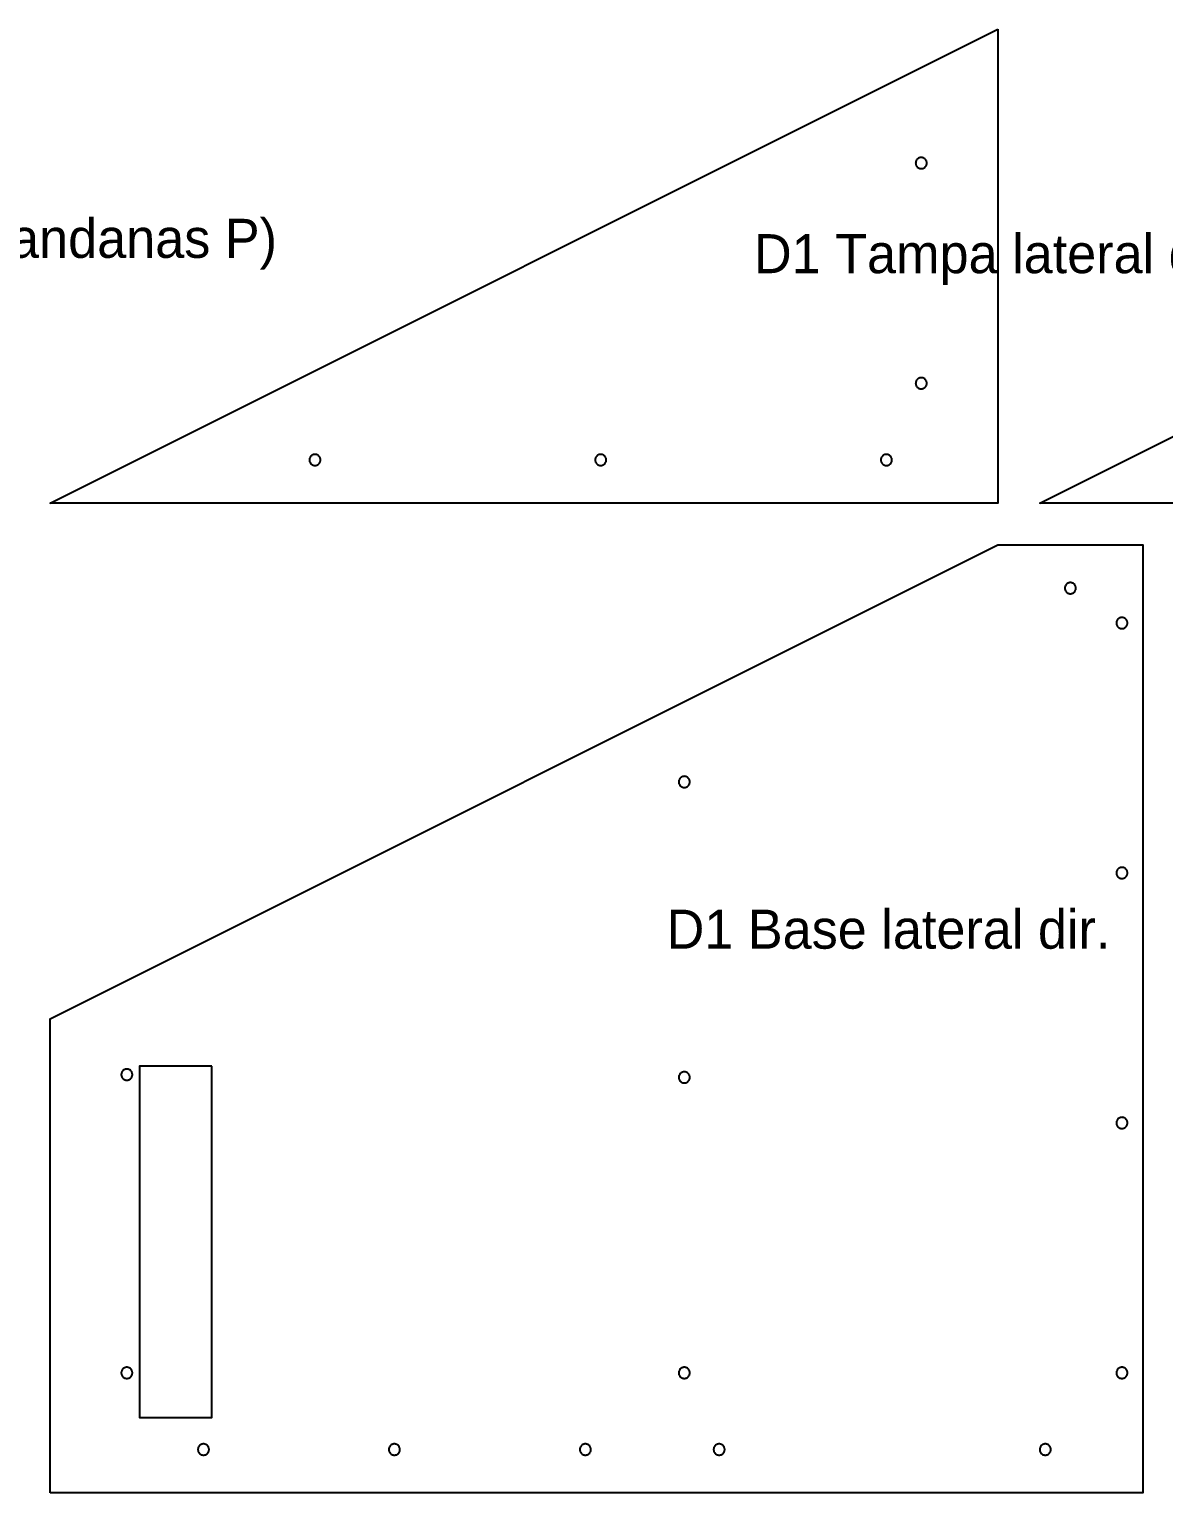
# Model space of a CAD drawing. Header units: millimetres. Extents: x 0 to 2789, y 0 to 1840.
# Drawn here: x 1126 to 1532, y 422 to 947 of the extents above; entities that cross this region are included whole.
import ezdxf

# ---------------------------------------------------------------- set-up
doc = ezdxf.new("R2010")
doc.units = ezdxf.units.MM
for name, color, linetype in [('CORTE_EXTERNO', 1, 'Continuous'), ('CORTE_INTERNO', 5, 'Continuous'), ('ETIQUETAS_NAO_CORTAR', 8, 'Continuous')]:
    doc.layers.add(name, color=color, linetype=linetype)

msp = doc.modelspace()

# ---------------------------------------------------------------- linework, layer by layer
at = {"layer": 'CORTE_EXTERNO'}
for points in [[(1473, 947), (1473, 777), (1133, 777), (1473, 947)], [(1828, 947), (1828, 777), (1488, 777), (1828, 947)], [(1133, 422), (1133, 592), (1473, 762), (1525, 762), (1525, 422), (1133, 422)]]:
    msp.add_lwpolyline(points, close=True, dxfattribs=at)
at = {"layer": 'CORTE_INTERNO'}
for points in [[(1444.73, 900.85), (1444.56, 900.76), (1444.39, 900.66), (1444.23, 900.55), (1444.09, 900.41), (1443.95, 900.27), (1443.84, 900.11), (1443.74, 899.94), (1443.65, 899.77), (1443.59, 899.58), (1443.54, 899.39), (1443.51, 899.2), (1443.5, 899), (1443.51, 898.8), (1443.54, 898.61), (1443.59, 898.42), (1443.65, 898.23), (1443.74, 898.06), (1443.84, 897.89), (1443.95, 897.73), (1444.09, 897.59), (1444.23, 897.45), (1444.39, 897.34), (1444.56, 897.24), (1444.73, 897.15), (1444.92, 897.09), (1445.11, 897.04), (1445.3, 897.01), (1445.5, 897), (1445.7, 897.01), (1445.89, 897.04), (1446.08, 897.09), (1446.27, 897.15), (1446.44, 897.24), (1446.61, 897.34), (1446.77, 897.45), (1446.91, 897.59), (1447.05, 897.73), (1447.16, 897.89), (1447.26, 898.06), (1447.35, 898.23), (1447.41, 898.42), (1447.46, 898.61), (1447.49, 898.8), (1447.5, 899), (1447.49, 899.2), (1447.46, 899.39), (1447.41, 899.58), (1447.35, 899.77), (1447.26, 899.94), (1447.16, 900.11), (1447.05, 900.27), (1446.91, 900.41), (1446.77, 900.55), (1446.61, 900.66), (1446.44, 900.76), (1446.27, 900.85), (1446.08, 900.91), (1445.89, 900.96), (1445.7, 900.99), (1445.5, 901), (1445.3, 900.99), (1445.11, 900.96), (1444.92, 900.91), (1444.73, 900.85)], [(1444.56, 821.76), (1444.39, 821.66), (1444.23, 821.55), (1444.09, 821.41), (1443.95, 821.27), (1443.84, 821.11), (1443.74, 820.94), (1443.65, 820.77), (1443.59, 820.58), (1443.54, 820.39), (1443.51, 820.2), (1443.5, 820), (1443.51, 819.8), (1443.54, 819.61), (1443.59, 819.42), (1443.65, 819.23), (1443.74, 819.06), (1443.84, 818.89), (1443.95, 818.73), (1444.09, 818.59), (1444.23, 818.45), (1444.39, 818.34), (1444.56, 818.24), (1444.73, 818.15), (1444.92, 818.09), (1445.11, 818.04), (1445.3, 818.01), (1445.5, 818), (1445.7, 818.01), (1445.89, 818.04), (1446.08, 818.09), (1446.27, 818.15), (1446.44, 818.24), (1446.61, 818.34), (1446.77, 818.45), (1446.91, 818.59), (1447.05, 818.73), (1447.16, 818.89), (1447.26, 819.06), (1447.35, 819.23), (1447.41, 819.42), (1447.46, 819.61), (1447.49, 819.8), (1447.5, 820), (1447.49, 820.2), (1447.46, 820.39), (1447.41, 820.58), (1447.35, 820.77), (1447.26, 820.94), (1447.16, 821.11), (1447.05, 821.27), (1446.91, 821.41), (1446.77, 821.55), (1446.61, 821.66), (1446.44, 821.76), (1446.27, 821.85), (1446.08, 821.91), (1445.89, 821.96), (1445.7, 821.99), (1445.5, 822), (1445.3, 821.99), (1445.11, 821.96), (1444.92, 821.91), (1444.73, 821.85), (1444.56, 821.76)], [(1227.8, 794.49), (1227.61, 794.46), (1227.42, 794.41), (1227.23, 794.35), (1227.06, 794.26), (1226.89, 794.16), (1226.73, 794.05), (1226.59, 793.91), (1226.45, 793.77), (1226.34, 793.61), (1226.24, 793.44), (1226.15, 793.27), (1226.09, 793.08), (1226.04, 792.89), (1226.01, 792.7), (1226, 792.5), (1226.01, 792.3), (1226.04, 792.11), (1226.09, 791.92), (1226.15, 791.73), (1226.24, 791.56), (1226.34, 791.39), (1226.45, 791.23), (1226.59, 791.09), (1226.73, 790.95), (1226.89, 790.84), (1227.06, 790.74), (1227.23, 790.65), (1227.42, 790.59), (1227.61, 790.54), (1227.8, 790.51), (1228, 790.5), (1228.2, 790.51), (1228.39, 790.54), (1228.58, 790.59), (1228.77, 790.65), (1228.94, 790.74), (1229.11, 790.84), (1229.27, 790.95), (1229.41, 791.09), (1229.55, 791.23), (1229.66, 791.39), (1229.76, 791.56), (1229.85, 791.73), (1229.91, 791.92), (1229.96, 792.11), (1229.99, 792.3), (1230, 792.5), (1229.99, 792.7), (1229.96, 792.89), (1229.91, 793.08), (1229.85, 793.27), (1229.76, 793.44), (1229.66, 793.61), (1229.55, 793.77), (1229.41, 793.91), (1229.27, 794.05), (1229.11, 794.16), (1228.94, 794.26), (1228.77, 794.35), (1228.58, 794.41), (1228.39, 794.46), (1228.2, 794.49), (1228, 794.5), (1227.8, 794.49)], [(1330.11, 794.46), (1329.92, 794.41), (1329.73, 794.35), (1329.56, 794.26), (1329.39, 794.16), (1329.23, 794.05), (1329.09, 793.91), (1328.95, 793.77), (1328.84, 793.61), (1328.74, 793.44), (1328.65, 793.27), (1328.59, 793.08), (1328.54, 792.89), (1328.51, 792.7), (1328.5, 792.5), (1328.51, 792.3), (1328.54, 792.11), (1328.59, 791.92), (1328.65, 791.73), (1328.74, 791.56), (1328.84, 791.39), (1328.95, 791.23), (1329.09, 791.09), (1329.23, 790.95), (1329.39, 790.84), (1329.56, 790.74), (1329.73, 790.65), (1329.92, 790.59), (1330.11, 790.54), (1330.3, 790.51), (1330.5, 790.5), (1330.7, 790.51), (1330.89, 790.54), (1331.08, 790.59), (1331.27, 790.65), (1331.44, 790.74), (1331.61, 790.84), (1331.77, 790.95), (1331.91, 791.09), (1332.05, 791.23), (1332.16, 791.39), (1332.26, 791.56), (1332.35, 791.73), (1332.41, 791.92), (1332.46, 792.11), (1332.49, 792.3), (1332.5, 792.5), (1332.49, 792.7), (1332.46, 792.89), (1332.41, 793.08), (1332.35, 793.27), (1332.26, 793.44), (1332.16, 793.61), (1332.05, 793.77), (1331.91, 793.91), (1331.77, 794.05), (1331.61, 794.16), (1331.44, 794.26), (1331.27, 794.35), (1331.08, 794.41), (1330.89, 794.46), (1330.7, 794.49), (1330.5, 794.5), (1330.3, 794.49), (1330.11, 794.46)], [(1432.42, 794.41), (1432.23, 794.35), (1432.06, 794.26), (1431.89, 794.16), (1431.73, 794.05), (1431.59, 793.91), (1431.45, 793.77), (1431.34, 793.61), (1431.24, 793.44), (1431.15, 793.27), (1431.09, 793.08), (1431.04, 792.89), (1431.01, 792.7), (1431, 792.5), (1431.01, 792.3), (1431.04, 792.11), (1431.09, 791.92), (1431.15, 791.73), (1431.24, 791.56), (1431.34, 791.39), (1431.45, 791.23), (1431.59, 791.09), (1431.73, 790.95), (1431.89, 790.84), (1432.06, 790.74), (1432.23, 790.65), (1432.42, 790.59), (1432.61, 790.54), (1432.8, 790.51), (1433, 790.5), (1433.2, 790.51), (1433.39, 790.54), (1433.58, 790.59), (1433.77, 790.65), (1433.94, 790.74), (1434.11, 790.84), (1434.27, 790.95), (1434.41, 791.09), (1434.55, 791.23), (1434.66, 791.39), (1434.76, 791.56), (1434.85, 791.73), (1434.91, 791.92), (1434.96, 792.11), (1434.99, 792.3), (1435, 792.5), (1434.99, 792.7), (1434.96, 792.89), (1434.91, 793.08), (1434.85, 793.27), (1434.76, 793.44), (1434.66, 793.61), (1434.55, 793.77), (1434.41, 793.91), (1434.27, 794.05), (1434.11, 794.16), (1433.94, 794.26), (1433.77, 794.35), (1433.58, 794.41), (1433.39, 794.46), (1433.2, 794.49), (1433, 794.5), (1432.8, 794.49), (1432.61, 794.46), (1432.42, 794.41)], [(1497.89, 748.16), (1497.73, 748.05), (1497.59, 747.91), (1497.45, 747.77), (1497.34, 747.61), (1497.24, 747.44), (1497.15, 747.27), (1497.09, 747.08), (1497.04, 746.89), (1497.01, 746.7), (1497, 746.5), (1497.01, 746.3), (1497.04, 746.11), (1497.09, 745.92), (1497.15, 745.73), (1497.24, 745.56), (1497.34, 745.39), (1497.45, 745.23), (1497.59, 745.09), (1497.73, 744.95), (1497.89, 744.84), (1498.06, 744.74), (1498.23, 744.65), (1498.42, 744.59), (1498.61, 744.54), (1498.8, 744.51), (1499, 744.5), (1499.2, 744.51), (1499.39, 744.54), (1499.58, 744.59), (1499.77, 744.65), (1499.94, 744.74), (1500.11, 744.84), (1500.27, 744.95), (1500.41, 745.09), (1500.55, 745.23), (1500.66, 745.39), (1500.76, 745.56), (1500.85, 745.73), (1500.91, 745.92), (1500.96, 746.11), (1500.99, 746.3), (1501, 746.5), (1500.99, 746.7), (1500.96, 746.89), (1500.91, 747.08), (1500.85, 747.27), (1500.76, 747.44), (1500.66, 747.61), (1500.55, 747.77), (1500.41, 747.91), (1500.27, 748.05), (1500.11, 748.16), (1499.94, 748.26), (1499.77, 748.35), (1499.58, 748.41), (1499.39, 748.46), (1499.2, 748.49), (1499, 748.5), (1498.8, 748.49), (1498.61, 748.46), (1498.42, 748.41), (1498.23, 748.35), (1498.06, 748.26), (1497.89, 748.16)], [(1515.65, 734.77), (1515.59, 734.58), (1515.54, 734.39), (1515.51, 734.2), (1515.5, 734), (1515.51, 733.8), (1515.54, 733.61), (1515.59, 733.42), (1515.65, 733.23), (1515.74, 733.06), (1515.84, 732.89), (1515.95, 732.73), (1516.09, 732.59), (1516.23, 732.45), (1516.39, 732.34), (1516.56, 732.24), (1516.73, 732.15), (1516.92, 732.09), (1517.11, 732.04), (1517.3, 732.01), (1517.5, 732), (1517.7, 732.01), (1517.89, 732.04), (1518.08, 732.09), (1518.27, 732.15), (1518.44, 732.24), (1518.61, 732.34), (1518.77, 732.45), (1518.91, 732.59), (1519.05, 732.73), (1519.16, 732.89), (1519.26, 733.06), (1519.35, 733.23), (1519.41, 733.42), (1519.46, 733.61), (1519.49, 733.8), (1519.5, 734), (1519.49, 734.2), (1519.46, 734.39), (1519.41, 734.58), (1519.35, 734.77), (1519.26, 734.94), (1519.16, 735.11), (1519.05, 735.27), (1518.91, 735.41), (1518.77, 735.55), (1518.61, 735.66), (1518.44, 735.76), (1518.27, 735.85), (1518.08, 735.91), (1517.89, 735.96), (1517.7, 735.99), (1517.5, 736), (1517.3, 735.99), (1517.11, 735.96), (1516.92, 735.91), (1516.73, 735.85), (1516.56, 735.76), (1516.39, 735.66), (1516.23, 735.55), (1516.09, 735.41), (1515.95, 735.27), (1515.84, 735.11), (1515.74, 734.94), (1515.65, 734.77)], [(1360.3, 678.99), (1360.11, 678.96), (1359.92, 678.91), (1359.73, 678.85), (1359.56, 678.76), (1359.39, 678.66), (1359.23, 678.55), (1359.09, 678.41), (1358.95, 678.27), (1358.84, 678.11), (1358.74, 677.94), (1358.65, 677.77), (1358.59, 677.58), (1358.54, 677.39), (1358.51, 677.2), (1358.5, 677), (1358.51, 676.8), (1358.54, 676.61), (1358.59, 676.42), (1358.65, 676.23), (1358.74, 676.06), (1358.84, 675.89), (1358.95, 675.73), (1359.09, 675.59), (1359.23, 675.45), (1359.39, 675.34), (1359.56, 675.24), (1359.73, 675.15), (1359.92, 675.09), (1360.11, 675.04), (1360.3, 675.01), (1360.5, 675), (1360.7, 675.01), (1360.89, 675.04), (1361.08, 675.09), (1361.27, 675.15), (1361.44, 675.24), (1361.61, 675.34), (1361.77, 675.45), (1361.91, 675.59), (1362.05, 675.73), (1362.16, 675.89), (1362.26, 676.06), (1362.35, 676.23), (1362.41, 676.42), (1362.46, 676.61), (1362.49, 676.8), (1362.5, 677), (1362.49, 677.2), (1362.46, 677.39), (1362.41, 677.58), (1362.35, 677.77), (1362.26, 677.94), (1362.16, 678.11), (1362.05, 678.27), (1361.91, 678.41), (1361.77, 678.55), (1361.61, 678.66), (1361.44, 678.76), (1361.27, 678.85), (1361.08, 678.91), (1360.89, 678.96), (1360.7, 678.99), (1360.5, 679), (1360.3, 678.99)], [(1515.59, 644.91), (1515.54, 644.72), (1515.51, 644.53), (1515.5, 644.33), (1515.51, 644.14), (1515.54, 643.94), (1515.59, 643.75), (1515.65, 643.57), (1515.74, 643.39), (1515.84, 643.22), (1515.95, 643.06), (1516.09, 642.92), (1516.23, 642.79), (1516.39, 642.67), (1516.56, 642.57), (1516.73, 642.49), (1516.92, 642.42), (1517.11, 642.37), (1517.3, 642.34), (1517.5, 642.33), (1517.7, 642.34), (1517.89, 642.37), (1518.08, 642.42), (1518.27, 642.49), (1518.44, 642.57), (1518.61, 642.67), (1518.77, 642.79), (1518.91, 642.92), (1519.05, 643.06), (1519.16, 643.22), (1519.26, 643.39), (1519.35, 643.57), (1519.41, 643.75), (1519.46, 643.94), (1519.49, 644.14), (1519.5, 644.33), (1519.49, 644.53), (1519.46, 644.72), (1519.41, 644.91), (1519.35, 645.1), (1519.26, 645.28), (1519.16, 645.44), (1519.05, 645.6), (1518.91, 645.75), (1518.77, 645.88), (1518.61, 646), (1518.44, 646.1), (1518.27, 646.18), (1518.08, 646.25), (1517.89, 646.29), (1517.7, 646.32), (1517.5, 646.33), (1517.3, 646.32), (1517.11, 646.29), (1516.92, 646.25), (1516.73, 646.18), (1516.56, 646.1), (1516.39, 646), (1516.23, 645.88), (1516.09, 645.75), (1515.95, 645.6), (1515.84, 645.44), (1515.74, 645.28), (1515.65, 645.1), (1515.59, 644.91)], [(1159.73, 573.85), (1159.56, 573.76), (1159.39, 573.66), (1159.23, 573.55), (1159.09, 573.41), (1158.95, 573.27), (1158.84, 573.11), (1158.74, 572.94), (1158.65, 572.77), (1158.59, 572.58), (1158.54, 572.39), (1158.51, 572.2), (1158.5, 572), (1158.51, 571.8), (1158.54, 571.61), (1158.59, 571.42), (1158.65, 571.23), (1158.74, 571.06), (1158.84, 570.89), (1158.95, 570.73), (1159.09, 570.59), (1159.23, 570.45), (1159.39, 570.34), (1159.56, 570.24), (1159.73, 570.15), (1159.92, 570.09), (1160.11, 570.04), (1160.3, 570.01), (1160.5, 570), (1160.7, 570.01), (1160.89, 570.04), (1161.08, 570.09), (1161.27, 570.15), (1161.44, 570.24), (1161.61, 570.34), (1161.77, 570.45), (1161.91, 570.59), (1162.05, 570.73), (1162.16, 570.89), (1162.26, 571.06), (1162.35, 571.23), (1162.41, 571.42), (1162.46, 571.61), (1162.49, 571.8), (1162.5, 572), (1162.49, 572.2), (1162.46, 572.39), (1162.41, 572.58), (1162.35, 572.77), (1162.26, 572.94), (1162.16, 573.11), (1162.05, 573.27), (1161.91, 573.41), (1161.77, 573.55), (1161.61, 573.66), (1161.44, 573.76), (1161.27, 573.85), (1161.08, 573.91), (1160.89, 573.96), (1160.7, 573.99), (1160.5, 574), (1160.3, 573.99), (1160.11, 573.96), (1159.92, 573.91), (1159.73, 573.85)], [(1191, 575), (1165, 575), (1165, 449), (1191, 449), (1191, 575)], [(1360.11, 572.96), (1359.92, 572.91), (1359.73, 572.85), (1359.56, 572.76), (1359.39, 572.66), (1359.23, 572.55), (1359.09, 572.41), (1358.95, 572.27), (1358.84, 572.11), (1358.74, 571.94), (1358.65, 571.77), (1358.59, 571.58), (1358.54, 571.39), (1358.51, 571.2), (1358.5, 571), (1358.51, 570.8), (1358.54, 570.61), (1358.59, 570.42), (1358.65, 570.23), (1358.74, 570.06), (1358.84, 569.89), (1358.95, 569.73), (1359.09, 569.59), (1359.23, 569.45), (1359.39, 569.34), (1359.56, 569.24), (1359.73, 569.15), (1359.92, 569.09), (1360.11, 569.04), (1360.3, 569.01), (1360.5, 569), (1360.7, 569.01), (1360.89, 569.04), (1361.08, 569.09), (1361.27, 569.15), (1361.44, 569.24), (1361.61, 569.34), (1361.77, 569.45), (1361.91, 569.59), (1362.05, 569.73), (1362.16, 569.89), (1362.26, 570.06), (1362.35, 570.23), (1362.41, 570.42), (1362.46, 570.61), (1362.49, 570.8), (1362.5, 571), (1362.49, 571.2), (1362.46, 571.39), (1362.41, 571.58), (1362.35, 571.77), (1362.26, 571.94), (1362.16, 572.11), (1362.05, 572.27), (1361.91, 572.41), (1361.77, 572.55), (1361.61, 572.66), (1361.44, 572.76), (1361.27, 572.85), (1361.08, 572.91), (1360.89, 572.96), (1360.7, 572.99), (1360.5, 573), (1360.3, 572.99), (1360.11, 572.96)], [(1515.54, 555.06), (1515.51, 554.86), (1515.5, 554.67), (1515.51, 554.47), (1515.54, 554.28), (1515.59, 554.09), (1515.65, 553.9), (1515.74, 553.72), (1515.84, 553.56), (1515.95, 553.4), (1516.09, 553.25), (1516.23, 553.12), (1516.39, 553), (1516.56, 552.9), (1516.73, 552.82), (1516.92, 552.75), (1517.11, 552.71), (1517.3, 552.68), (1517.5, 552.67), (1517.7, 552.68), (1517.89, 552.71), (1518.08, 552.75), (1518.27, 552.82), (1518.44, 552.9), (1518.61, 553), (1518.77, 553.12), (1518.91, 553.25), (1519.05, 553.4), (1519.16, 553.56), (1519.26, 553.72), (1519.35, 553.9), (1519.41, 554.09), (1519.46, 554.28), (1519.49, 554.47), (1519.5, 554.67), (1519.49, 554.86), (1519.46, 555.06), (1519.41, 555.25), (1519.35, 555.43), (1519.26, 555.61), (1519.16, 555.78), (1519.05, 555.94), (1518.91, 556.08), (1518.77, 556.21), (1518.61, 556.33), (1518.44, 556.43), (1518.27, 556.51), (1518.08, 556.58), (1517.89, 556.63), (1517.7, 556.66), (1517.5, 556.67), (1517.3, 556.66), (1517.11, 556.63), (1516.92, 556.58), (1516.73, 556.51), (1516.56, 556.43), (1516.39, 556.33), (1516.23, 556.21), (1516.09, 556.08), (1515.95, 555.94), (1515.84, 555.78), (1515.74, 555.61), (1515.65, 555.43), (1515.59, 555.25), (1515.54, 555.06)], [(1159.56, 466.76), (1159.39, 466.66), (1159.23, 466.55), (1159.09, 466.41), (1158.95, 466.27), (1158.84, 466.11), (1158.74, 465.94), (1158.65, 465.77), (1158.59, 465.58), (1158.54, 465.39), (1158.51, 465.2), (1158.5, 465), (1158.51, 464.8), (1158.54, 464.61), (1158.59, 464.42), (1158.65, 464.23), (1158.74, 464.06), (1158.84, 463.89), (1158.95, 463.73), (1159.09, 463.59), (1159.23, 463.45), (1159.39, 463.34), (1159.56, 463.24), (1159.73, 463.15), (1159.92, 463.09), (1160.11, 463.04), (1160.3, 463.01), (1160.5, 463), (1160.7, 463.01), (1160.89, 463.04), (1161.08, 463.09), (1161.27, 463.15), (1161.44, 463.24), (1161.61, 463.34), (1161.77, 463.45), (1161.91, 463.59), (1162.05, 463.73), (1162.16, 463.89), (1162.26, 464.06), (1162.35, 464.23), (1162.41, 464.42), (1162.46, 464.61), (1162.49, 464.8), (1162.5, 465), (1162.49, 465.2), (1162.46, 465.39), (1162.41, 465.58), (1162.35, 465.77), (1162.26, 465.94), (1162.16, 466.11), (1162.05, 466.27), (1161.91, 466.41), (1161.77, 466.55), (1161.61, 466.66), (1161.44, 466.76), (1161.27, 466.85), (1161.08, 466.91), (1160.89, 466.96), (1160.7, 466.99), (1160.5, 467), (1160.3, 466.99), (1160.11, 466.96), (1159.92, 466.91), (1159.73, 466.85), (1159.56, 466.76)], [(1359.92, 466.91), (1359.73, 466.85), (1359.56, 466.76), (1359.39, 466.66), (1359.23, 466.55), (1359.09, 466.41), (1358.95, 466.27), (1358.84, 466.11), (1358.74, 465.94), (1358.65, 465.77), (1358.59, 465.58), (1358.54, 465.39), (1358.51, 465.2), (1358.5, 465), (1358.51, 464.8), (1358.54, 464.61), (1358.59, 464.42), (1358.65, 464.23), (1358.74, 464.06), (1358.84, 463.89), (1358.95, 463.73), (1359.09, 463.59), (1359.23, 463.45), (1359.39, 463.34), (1359.56, 463.24), (1359.73, 463.15), (1359.92, 463.09), (1360.11, 463.04), (1360.3, 463.01), (1360.5, 463), (1360.7, 463.01), (1360.89, 463.04), (1361.08, 463.09), (1361.27, 463.15), (1361.44, 463.24), (1361.61, 463.34), (1361.77, 463.45), (1361.91, 463.59), (1362.05, 463.73), (1362.16, 463.89), (1362.26, 464.06), (1362.35, 464.23), (1362.41, 464.42), (1362.46, 464.61), (1362.49, 464.8), (1362.5, 465), (1362.49, 465.2), (1362.46, 465.39), (1362.41, 465.58), (1362.35, 465.77), (1362.26, 465.94), (1362.16, 466.11), (1362.05, 466.27), (1361.91, 466.41), (1361.77, 466.55), (1361.61, 466.66), (1361.44, 466.76), (1361.27, 466.85), (1361.08, 466.91), (1360.89, 466.96), (1360.7, 466.99), (1360.5, 467), (1360.3, 466.99), (1360.11, 466.96), (1359.92, 466.91)], [(1515.51, 465.2), (1515.5, 465), (1515.51, 464.8), (1515.54, 464.61), (1515.59, 464.42), (1515.65, 464.23), (1515.74, 464.06), (1515.84, 463.89), (1515.95, 463.73), (1516.09, 463.59), (1516.23, 463.45), (1516.39, 463.34), (1516.56, 463.24), (1516.73, 463.15), (1516.92, 463.09), (1517.11, 463.04), (1517.3, 463.01), (1517.5, 463), (1517.7, 463.01), (1517.89, 463.04), (1518.08, 463.09), (1518.27, 463.15), (1518.44, 463.24), (1518.61, 463.34), (1518.77, 463.45), (1518.91, 463.59), (1519.05, 463.73), (1519.16, 463.89), (1519.26, 464.06), (1519.35, 464.23), (1519.41, 464.42), (1519.46, 464.61), (1519.49, 464.8), (1519.5, 465), (1519.49, 465.2), (1519.46, 465.39), (1519.41, 465.58), (1519.35, 465.77), (1519.26, 465.94), (1519.16, 466.11), (1519.05, 466.27), (1518.91, 466.41), (1518.77, 466.55), (1518.61, 466.66), (1518.44, 466.76), (1518.27, 466.85), (1518.08, 466.91), (1517.89, 466.96), (1517.7, 466.99), (1517.5, 467), (1517.3, 466.99), (1517.11, 466.96), (1516.92, 466.91), (1516.73, 466.85), (1516.56, 466.76), (1516.39, 466.66), (1516.23, 466.55), (1516.09, 466.41), (1515.95, 466.27), (1515.84, 466.11), (1515.74, 465.94), (1515.65, 465.77), (1515.59, 465.58), (1515.54, 465.39), (1515.51, 465.2)], [(1186.73, 439.05), (1186.59, 438.91), (1186.45, 438.77), (1186.34, 438.61), (1186.24, 438.44), (1186.15, 438.27), (1186.09, 438.08), (1186.04, 437.89), (1186.01, 437.7), (1186, 437.5), (1186.01, 437.3), (1186.04, 437.11), (1186.09, 436.92), (1186.15, 436.73), (1186.24, 436.56), (1186.34, 436.39), (1186.45, 436.23), (1186.59, 436.09), (1186.73, 435.95), (1186.89, 435.84), (1187.06, 435.74), (1187.23, 435.65), (1187.42, 435.59), (1187.61, 435.54), (1187.8, 435.51), (1188, 435.5), (1188.2, 435.51), (1188.39, 435.54), (1188.58, 435.59), (1188.77, 435.65), (1188.94, 435.74), (1189.11, 435.84), (1189.27, 435.95), (1189.41, 436.09), (1189.55, 436.23), (1189.66, 436.39), (1189.76, 436.56), (1189.85, 436.73), (1189.91, 436.92), (1189.96, 437.11), (1189.99, 437.3), (1190, 437.5), (1189.99, 437.7), (1189.96, 437.89), (1189.91, 438.08), (1189.85, 438.27), (1189.76, 438.44), (1189.66, 438.61), (1189.55, 438.77), (1189.41, 438.91), (1189.27, 439.05), (1189.11, 439.16), (1188.94, 439.26), (1188.77, 439.35), (1188.58, 439.41), (1188.39, 439.46), (1188.2, 439.49), (1188, 439.5), (1187.8, 439.49), (1187.61, 439.46), (1187.42, 439.41), (1187.23, 439.35), (1187.06, 439.26), (1186.89, 439.16), (1186.73, 439.05)], [(1255.09, 438.91), (1254.95, 438.77), (1254.84, 438.61), (1254.74, 438.44), (1254.65, 438.27), (1254.59, 438.08), (1254.54, 437.89), (1254.51, 437.7), (1254.5, 437.5), (1254.51, 437.3), (1254.54, 437.11), (1254.59, 436.92), (1254.65, 436.73), (1254.74, 436.56), (1254.84, 436.39), (1254.95, 436.23), (1255.09, 436.09), (1255.23, 435.95), (1255.39, 435.84), (1255.56, 435.74), (1255.73, 435.65), (1255.92, 435.59), (1256.11, 435.54), (1256.3, 435.51), (1256.5, 435.5), (1256.7, 435.51), (1256.89, 435.54), (1257.08, 435.59), (1257.27, 435.65), (1257.44, 435.74), (1257.61, 435.84), (1257.77, 435.95), (1257.91, 436.09), (1258.05, 436.23), (1258.16, 436.39), (1258.26, 436.56), (1258.35, 436.73), (1258.41, 436.92), (1258.46, 437.11), (1258.49, 437.3), (1258.5, 437.5), (1258.49, 437.7), (1258.46, 437.89), (1258.41, 438.08), (1258.35, 438.27), (1258.26, 438.44), (1258.16, 438.61), (1258.05, 438.77), (1257.91, 438.91), (1257.77, 439.05), (1257.61, 439.16), (1257.44, 439.26), (1257.27, 439.35), (1257.08, 439.41), (1256.89, 439.46), (1256.7, 439.49), (1256.5, 439.5), (1256.3, 439.49), (1256.11, 439.46), (1255.92, 439.41), (1255.73, 439.35), (1255.56, 439.26), (1255.39, 439.16), (1255.23, 439.05), (1255.09, 438.91)], [(1323.45, 438.77), (1323.34, 438.61), (1323.24, 438.44), (1323.15, 438.27), (1323.09, 438.08), (1323.04, 437.89), (1323.01, 437.7), (1323, 437.5), (1323.01, 437.3), (1323.04, 437.11), (1323.09, 436.92), (1323.15, 436.73), (1323.24, 436.56), (1323.34, 436.39), (1323.45, 436.23), (1323.59, 436.09), (1323.73, 435.95), (1323.89, 435.84), (1324.06, 435.74), (1324.23, 435.65), (1324.42, 435.59), (1324.61, 435.54), (1324.8, 435.51), (1325, 435.5), (1325.2, 435.51), (1325.39, 435.54), (1325.58, 435.59), (1325.77, 435.65), (1325.94, 435.74), (1326.11, 435.84), (1326.27, 435.95), (1326.41, 436.09), (1326.55, 436.23), (1326.66, 436.39), (1326.76, 436.56), (1326.85, 436.73), (1326.91, 436.92), (1326.96, 437.11), (1326.99, 437.3), (1327, 437.5), (1326.99, 437.7), (1326.96, 437.89), (1326.91, 438.08), (1326.85, 438.27), (1326.76, 438.44), (1326.66, 438.61), (1326.55, 438.77), (1326.41, 438.91), (1326.27, 439.05), (1326.11, 439.16), (1325.94, 439.26), (1325.77, 439.35), (1325.58, 439.41), (1325.39, 439.46), (1325.2, 439.49), (1325, 439.5), (1324.8, 439.49), (1324.61, 439.46), (1324.42, 439.41), (1324.23, 439.35), (1324.06, 439.26), (1323.89, 439.16), (1323.73, 439.05), (1323.59, 438.91), (1323.45, 438.77)], [(1371.34, 438.61), (1371.24, 438.44), (1371.15, 438.27), (1371.09, 438.08), (1371.04, 437.89), (1371.01, 437.7), (1371, 437.5), (1371.01, 437.3), (1371.04, 437.11), (1371.09, 436.92), (1371.15, 436.73), (1371.24, 436.56), (1371.34, 436.39), (1371.45, 436.23), (1371.59, 436.09), (1371.73, 435.95), (1371.89, 435.84), (1372.06, 435.74), (1372.23, 435.65), (1372.42, 435.59), (1372.61, 435.54), (1372.8, 435.51), (1373, 435.5), (1373.2, 435.51), (1373.39, 435.54), (1373.58, 435.59), (1373.77, 435.65), (1373.94, 435.74), (1374.11, 435.84), (1374.27, 435.95), (1374.41, 436.09), (1374.55, 436.23), (1374.66, 436.39), (1374.76, 436.56), (1374.85, 436.73), (1374.91, 436.92), (1374.96, 437.11), (1374.99, 437.3), (1375, 437.5), (1374.99, 437.7), (1374.96, 437.89), (1374.91, 438.08), (1374.85, 438.27), (1374.76, 438.44), (1374.66, 438.61), (1374.55, 438.77), (1374.41, 438.91), (1374.27, 439.05), (1374.11, 439.16), (1373.94, 439.26), (1373.77, 439.35), (1373.58, 439.41), (1373.39, 439.46), (1373.2, 439.49), (1373, 439.5), (1372.8, 439.49), (1372.61, 439.46), (1372.42, 439.41), (1372.23, 439.35), (1372.06, 439.26), (1371.89, 439.16), (1371.73, 439.05), (1371.59, 438.91), (1371.45, 438.77), (1371.34, 438.61)], [(1488.24, 438.44), (1488.15, 438.27), (1488.09, 438.08), (1488.04, 437.89), (1488.01, 437.7), (1488, 437.5), (1488.01, 437.3), (1488.04, 437.11), (1488.09, 436.92), (1488.15, 436.73), (1488.24, 436.56), (1488.34, 436.39), (1488.45, 436.23), (1488.59, 436.09), (1488.73, 435.95), (1488.89, 435.84), (1489.06, 435.74), (1489.23, 435.65), (1489.42, 435.59), (1489.61, 435.54), (1489.8, 435.51), (1490, 435.5), (1490.2, 435.51), (1490.39, 435.54), (1490.58, 435.59), (1490.77, 435.65), (1490.94, 435.74), (1491.11, 435.84), (1491.27, 435.95), (1491.41, 436.09), (1491.55, 436.23), (1491.66, 436.39), (1491.76, 436.56), (1491.85, 436.73), (1491.91, 436.92), (1491.96, 437.11), (1491.99, 437.3), (1492, 437.5), (1491.99, 437.7), (1491.96, 437.89), (1491.91, 438.08), (1491.85, 438.27), (1491.76, 438.44), (1491.66, 438.61), (1491.55, 438.77), (1491.41, 438.91), (1491.27, 439.05), (1491.11, 439.16), (1490.94, 439.26), (1490.77, 439.35), (1490.58, 439.41), (1490.39, 439.46), (1490.2, 439.49), (1490, 439.5), (1489.8, 439.49), (1489.61, 439.46), (1489.42, 439.41), (1489.23, 439.35), (1489.06, 439.26), (1488.89, 439.16), (1488.73, 439.05), (1488.59, 438.91), (1488.45, 438.77), (1488.34, 438.61), (1488.24, 438.44)]]:
    msp.add_lwpolyline(points, close=True, dxfattribs=at)

# ---------------------------------------------------------------- texts
at = {"layer": 'ETIQUETAS_NAO_CORTAR'}
for s, p in [('D2 Prateleira do meio (ossos e bandanas P)', (846, 865)), ('D1 Tampa lateral dir.', (1385.5, 859.5)), ('D1 Base lateral dir.', (1354.17, 617.17))]:
    msp.add_text(s, height=14, dxfattribs=at).set_placement(p)

doc.saveas('drawing.dxf')
